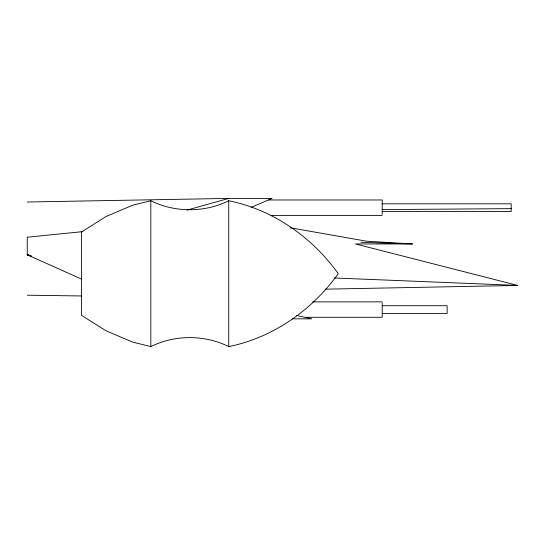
<?xml version="1.0" encoding="UTF-8"?>
<svg xmlns="http://www.w3.org/2000/svg" width="545" height="545" viewBox="0 0 545 545"><rect width="100%" height="100%" fill="white"/><g stroke="black" fill="none" stroke-linecap="round" stroke-linejoin="round"><path stroke-width="0.82" d="M228.737 200.751C204.573 212.727 174.986 212.727 150.822 200.751L132.687 205.213L105.982 216.556L81.437 232.034L81.437 315.303L105.982 330.774L132.687 342.124L150.822 346.586C174.986 334.61 204.573 334.61 228.737 346.586C272.97 337.696 312.156 310.112 338.275 273.665C312.156 237.225 272.97 209.634 228.737 200.751L228.737 346.586M251.163 207.352L272.05 198.414L228.737 198.414L27.25 202.004M186.962 210.104L228.737 198.414M82.275 231.679L27.25 237.211L27.25 254.794L81.655 279.156M325.045 289.17L517.75 285.437L355.476 243.962L412.497 243.962L366.363 241.176L290.458 227.817M511.183 208.64L382.209 209.593M268.59 199.967L382.209 199.967L382.209 214.41M382.209 203.823L511.183 203.823L511.183 211.542L382.209 211.542M271.131 215.398L382.209 215.398M31.263 256.164L27.25 254.794L28.939 254.794M312.68 301.862L382.209 301.862M382.209 305.711L447.138 305.711L447.138 313.423L382.209 313.423M305.895 317.285L382.209 317.285L382.209 302.836M292.195 318.832L311.658 318.832L296.732 315.494M27.25 295.199L81.416 295.962M360.919 242.287L412.497 243.962M334.085 277.957L517.75 285.437M27.25 254.794L31.317 256.041M150.822 200.751L150.822 346.586"/></g></svg>
